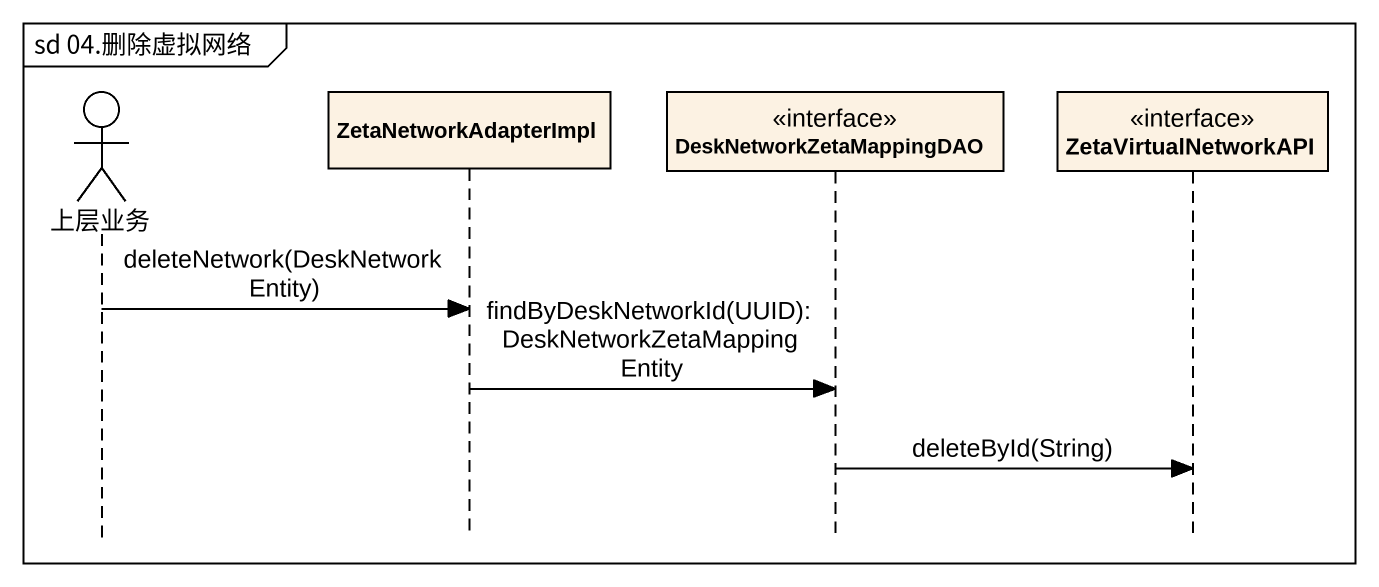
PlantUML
@startuml
mainframe sd 04.删除虚拟网络
hide footbox
actor 上层业务
participant ZetaNetworkAdapterImpl
participant DeskNetworkZetaMappingDAO <<interface>>
participant ZetaVirtualNetworkAPI <<interface>>

上层业务 -> ZetaNetworkAdapterImpl : deleteNetwork(DeskNetworkEntity)
ZetaNetworkAdapterImpl -> DeskNetworkZetaMappingDAO : findByDeskNetworkId(UUID): DeskNetworkZetaMappingEntity
DeskNetworkZetaMappingDAO -> ZetaVirtualNetworkAPI : deleteById(String)
@enduml
